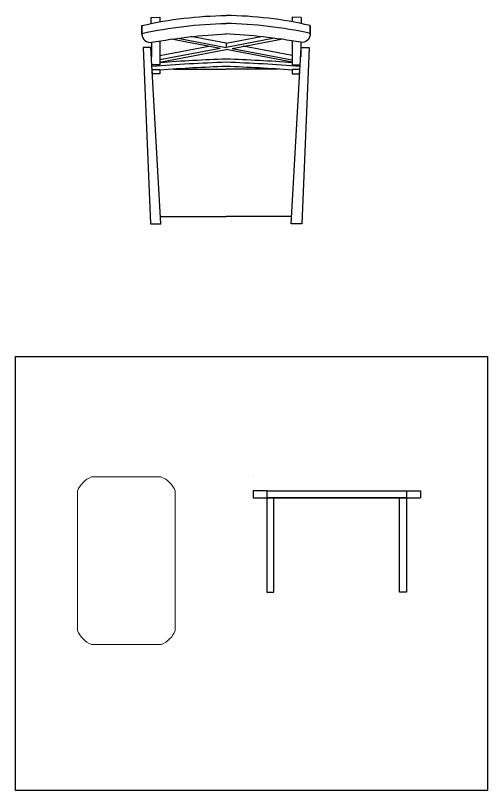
# Model space of a CAD drawing. Header units: millimetres. Extents: x -27510 to 747, y -1850 to 6310.
# Drawn here: x -12490 to -9110, y -50 to 5501 of the extents above; entities that cross this region are included whole.
import ezdxf

# ---------------------------------------------------------------- set-up
doc = ezdxf.new("R2010")
doc.units = ezdxf.units.MM
doc.layers.add('A-DOOR-FULL', color=4, linetype='Continuous', lineweight=25)
doc.layers.add('A-FURN', color=8, linetype='Continuous', lineweight=18)

# ---------------------------------------------------------------- blocks, each defined once
blk = doc.blocks.new('as')
at = {"color": 7}
for p, q in [((7028.38, -64.05), (7030.94, -63.9)), ((7028.38, -64.05), (7028.38, -65.75)), ((7030.94, -63.9), (7030.94, -65.26)), ((7071.43, -64.05), (7068.87, -63.9)), ((7068.87, -63.9), (7068.87, -65.26)), ((7071.43, -64.05), (7071.43, -65.75)), ((7025.82, -66.31), (7025.82, -68.92)), ((7073.98, -66.31), (7073.98, -68.92)), ((7030.94, -70.72), (7030.94, -77.56)), ((7048.19, -72.89), (7034.17, -70.2)), ((7036.05, -69.95), (7049.9, -72.57)), ((7049.9, -71.35), (7039.82, -69.47)), ((7049.9, -71.35), (7059.99, -69.47)), ((7063.75, -69.95), (7049.9, -72.57)), ((7051.61, -72.89), (7065.64, -70.2)), ((7068.87, -70.72), (7068.87, -77.56)), ((7028.53, -71.13), (7028.53, -75.29)), ((7030.94, -74.89), (7044.98, -72.27)), ((7048.19, -72.89), (7030.94, -76.15)), ((7030.94, -76.85), (7049.9, -73.22)), ((7049.9, -71.35), (7049.9, -72.57)), ((7068.87, -76.85), (7049.9, -73.22)), ((7051.61, -72.89), (7068.87, -76.15)), ((7068.87, -74.89), (7054.82, -72.27)), ((7071.28, -71.13), (7071.28, -75.29)), ((7030.94, -77.61), (7028.66, -77.61)), ((7068.87, -77.61), (7071.14, -77.61)), ((7028.74, -78.96), (7030.94, -78.96)), ((7028.83, -80.17), (7028.74, -78.96)), ((7030.94, -79.09), (7030.94, -80.17)), ((7034.85, -78.81), (7049.9, -78.81)), ((7064.95, -78.81), (7049.9, -78.81)), ((7071.07, -78.96), (7068.87, -78.96)), ((7068.87, -79.09), (7068.87, -80.17)), ((7070.97, -80.17), (7071.07, -78.96)), ((7030.94, -80.17), (7028.83, -80.17)), ((7068.87, -80.17), (7070.97, -80.17)), ((7031.12, -120.99), (7049.9, -120.99)), ((7068.68, -120.99), (7049.9, -120.99))]:
    blk.add_line(p, q, dxfattribs=at)
for points in [[(7025.82, -68.92), (7025.82, -66.31, -0.053527), (7049.9, -63.45, -0.082687)], [(7073.98, -68.92), (7073.98, -66.31, 0.053527), (7049.9, -63.45, 0.082687)], [(7025.82, -68.57, -0.047661), (7049.9, -65.71)], [(7073.98, -68.57, 0.047661), (7049.9, -65.71)], [(7025.82, -68.92, 0.44803), (7028.53, -71.13, -0.031749), (7050.05, -68.72, 0.035025)], [(7073.98, -68.92, -0.44803), (7071.28, -71.13, 0.031749), (7049.75, -68.72, -0.035025)]]:
    blk.add_lwpolyline(points, format="xyb", dxfattribs=at)
for points in [[(7031.24, -123.1), (7028.38, -72.63), (7026.13, -72.63), (7028.23, -123.1), (7031.24, -123.1)], [(7068.56, -123.1), (7071.43, -72.63), (7073.68, -72.63), (7071.58, -123.1), (7068.56, -123.1)]]:
    blk.add_lwpolyline(points, dxfattribs=at)
for centre, start, end in [((7065.1, -534.42), 91.9017, 94.5613), ((7065.1, -533.52), 91.9017, 94.2785), ((7034.71, -533.52), 85.7215, 88.0983), ((7034.71, -534.42), 85.4387, 88.0983), ((7065.1, -535.63), 91.9017, 94.2785), ((7034.71, -535.63), 85.7215, 88.0983)]:
    blk.add_arc(centre, 457.82, start, end, dxfattribs=at)

msp = doc.modelspace()

# ---------------------------------------------------------------- linework, layer by layer
at = {"color": 2}
msp.add_lwpolyline([(-12490, 3060), (-9110, 3060), (-9110, -50), (-12490, -50)], close=True, dxfattribs=at)
at = {"layer": 'A-DOOR-FULL', "color": 1, "lineweight": 5}
for p, q in [((-11946.1, 2196.2), (-11946.1, 2196.2)), ((-10789.1, 2196.2), (-10789.1, 2196.2))]:
    msp.add_line(p, q, dxfattribs=at)
at = {"layer": 'A-DOOR-FULL', "color": 1}
for p, q in [((-10689.1, 2096.2), (-10789.1, 2096.2)), ((-10789.1, 2096.2), (-10789.1, 2046.2)), ((-10689.1, 2096.2), (-10689.1, 2046.2)), ((-10689.1, 2096.2), (-9689, 2096.1)), ((-9689.1, 2096.2), (-9689.1, 2046.2)), ((-9689, 2096.1), (-9589.1, 2096.1)), ((-9589.1, 2096.1), (-9589.1, 2046.2)), ((-10789.1, 2046.2), (-9589.1, 2046.2)), ((-9689.1, 2046.2), (-10689.1, 2046.2)), ((-10689.1, 2046.2), (-10689.1, 1370.8)), ((-10639.1, 1370.8), (-10639.1, 2046.2)), ((-9739.1, 1371.2), (-9739.1, 2046.2)), ((-9689.1, 2046.2), (-9689.1, 1371.2)), ((-10689.1, 1370.8), (-10639.1, 1370.8)), ((-9689.1, 1371.2), (-9739.1, 1371.2))]:
    msp.add_line(p, q, dxfattribs=at)
at = {"layer": 'A-DOOR-FULL', "color": 1, "lineweight": 5}
for centre, start, end in [((-11875.4, 2025.5), 112.5, 157.5), ((-11516.8, 2025.5), 22.5, 67.5), ((-11875.5, 1167), 202.5544, 247.5544), ((-11516.6, 1167), 292.4456, 337.4456)]:
    msp.add_arc(centre, 184.8, start, end, dxfattribs=at)
at = {"layer": 'A-FURN', "color": 1, "lineweight": 5}
for p, q in [((-11446.1, 2196.2), (-11946.1, 2196.2)), ((-12046.1, 2096.2), (-12046.1, 1096.2)), ((-11346.1, 1096.2), (-11346.1, 2096.2)), ((-11946.1, 996.2), (-11446.1, 996.2))]:
    msp.add_line(p, q, dxfattribs=at)

# ---------------------------------------------------------------- block references
at = {"color": 7, "xscale": 25, "yscale": 25, "zscale": 25}
msp.add_blockref('as', (-187229.7, 7087.6), dxfattribs=at)

doc.saveas('drawing.dxf')
